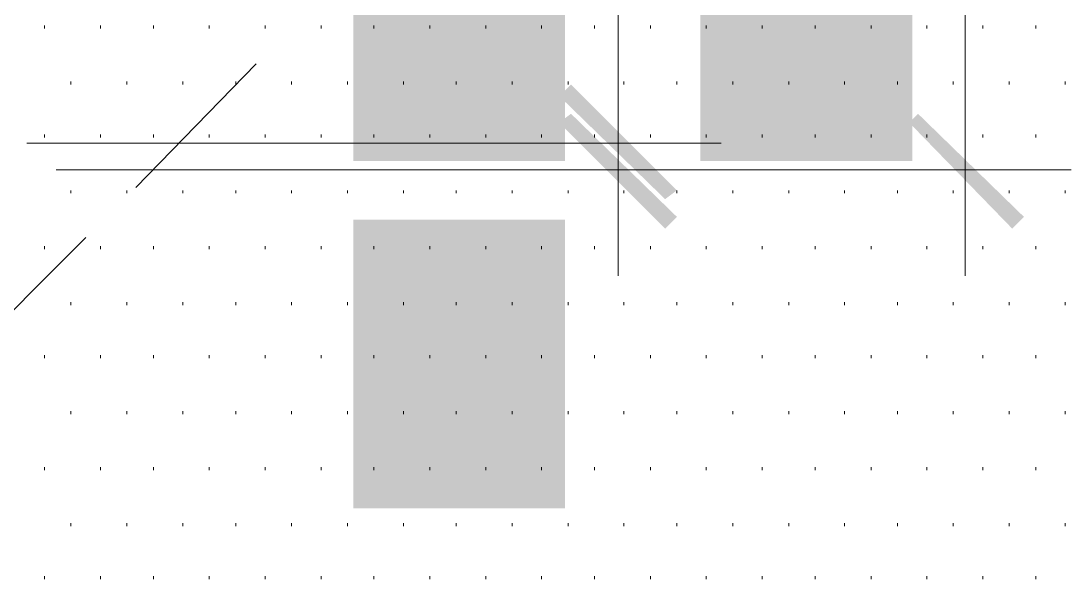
# Model space of a CAD drawing. Header units: millimetres. Extents: x -383313 to -161684, y -117025 to 99224.
# Drawn here: x -325019 to -323508, y -24484 to -23681 of the extents above; entities that cross this region are included whole.
import ezdxf

# ---------------------------------------------------------------- set-up
doc = ezdxf.new("R2010")
doc.units = ezdxf.units.MM
doc.header["$MEASUREMENT"] = 0
doc.layers.add('PDF_Geometry', color=7, linetype='Continuous')
doc.layers.add('PDF_Solid Fills', color=7, linetype='Continuous')

# ---------------------------------------------------------------- blocks, each defined once
blk = doc.blocks.new('A$Cf5759c35')
at = {"layer": 'PDF_Solid Fills'}
for points in [[(34052.8, -5448.3), (34057, -5511.8), (34057, -5503.3), (34061.2, -5494.9), (34061.2, -5486.4), (34065.5, -5482.2), (34069.7, -5477.9), (34073.9, -5473.7), (34078.2, -5469.5), (34082.4, -5465.2), (34086.6, -5461), (34095.1, -5461), (34099.3, -5456.8), (34107.8, -5456.8), (34116.3, -5456.8), (34116.3, -5456.8), (34120.5, -5456.8), (34129, -5456.8), (34137.4, -5461), (34141.7, -5461), (34150.1, -5465.2), (34154.4, -5469.5), (34158.6, -5473.7), (34158.6, -5473.7), (34167.1, -5477.9), (34167.1, -5486.4), (34171.3, -5490.6), (34175.5, -5494.9), (34175.5, -5503.3), (34175.5, -5511.8), (34175.5, -5448.3), (34171.3, -5444.1), (34171.3, -5444.1), (34162.8, -5439.8), (34158.6, -5435.6), (34154.4, -5431.4), (34145.9, -5431.4), (34141.7, -5427.1), (34133.2, -5427.1), (34124.7, -5427.1), (34120.5, -5422.9), (34112, -5422.9), (34107.8, -5422.9), (34103.6, -5427.1), (34095.1, -5427.1), (34086.6, -5427.1), (34082.4, -5431.4), (34073.9, -5431.4), (34069.7, -5435.6), (34065.5, -5439.8), (34057, -5444.1)], [(33951.2, -5435.6), (33951.2, -5562.6), (34078.2, -5583.8), (34082.4, -5554.1), (34078.2, -5554.1), (34073.9, -5549.9), (34069.7, -5541.4), (34065.5, -5537.2), (34065.5, -5537.2), (34061.2, -5533), (34061.2, -5524.5), (34057, -5516), (34057, -5511.8), (34052.8, -5448.3), (34052.8, -5448.3), (34048.5, -5452.5), (34048.5, -5549.9), (33980.8, -5537.2), (33980.8, -5435.6)], [(34446.5, -5503.3), (34446.5, -5528.7), (34450.7, -5533), (34454.9, -5541.4), (34454.9, -5545.7), (34459.2, -5549.9), (34463.4, -5554.1), (34467.6, -5558.4), (34471.9, -5503.3), (34471.9, -5503.3), (34471.9, -5494.9), (34471.9, -5490.6), (34476.1, -5482.2), (34480.3, -5477.9), (34484.6, -5473.7), (34484.6, -5473.7), (34488.8, -5469.5), (34493, -5465.2), (34501.5, -5465.2), (34510, -5461), (34505.7, -5431.4), (34501.5, -5431.4), (34497.3, -5431.4), (34488.8, -5435.6), (34484.6, -5439.8), (34476.1, -5439.8), (34471.9, -5444.1), (34467.6, -5448.3), (34463.4, -5452.5), (34459.2, -5456.8), (34454.9, -5461), (34450.7, -5469.5), (34450.7, -5473.7), (34446.5, -5482.2), (34446.5, -5486.4), (34446.5, -5494.9)], [(34556.5, -5448.3), (34560.8, -5507.6), (34560.8, -5494.9), (34565, -5486.4), (34569.2, -5482.2), (34569.2, -5477.9), (34577.7, -5473.7), (34577.7, -5469.5), (34581.9, -5465.2), (34590.4, -5465.2), (34594.6, -5461), (34603.1, -5461), (34607.3, -5456.8), (34615.8, -5456.8), (34624.3, -5456.8), (34628.5, -5461), (34637, -5461), (34641.2, -5461), (34649.7, -5465.2), (34653.9, -5469.5), (34658.1, -5473.7), (34662.4, -5473.7), (34666.6, -5482.2), (34670.8, -5486.4), (34675.1, -5490.6), (34675.1, -5499.1), (34675.1, -5507.6), (34675.1, -5448.3), (34670.8, -5444.1), (34666.6, -5439.8), (34658.1, -5435.6), (34653.9, -5435.6), (34649.7, -5431.4), (34641.2, -5431.4), (34637, -5427.1), (34628.5, -5427.1), (34624.3, -5427.1), (34615.8, -5427.1), (34611.6, -5427.1), (34603.1, -5427.1), (34598.9, -5427.1), (34590.4, -5431.4), (34586.2, -5431.4), (34577.7, -5435.6), (34573.5, -5435.6), (34565, -5439.8), (34560.8, -5444.1)], [(34031.6, -5503.3), (34031.6, -5503.3), (34031.6, -5516), (34035.8, -5524.5), (34035.8, -5533), (34040.1, -5537.2), (34044.3, -5541.4), (34048.5, -5549.9), (34048.5, -5452.5), (34044.3, -5456.8), (34040.1, -5465.2), (34035.8, -5469.5), (34035.8, -5473.7), (34031.6, -5482.2), (34031.6, -5486.4), (34031.6, -5494.9)], [(34129, -5558.4), (34133.2, -5592.2), (34133.2, -5588), (34150.1, -5588), (34154.4, -5583.8), (34162.8, -5583.8), (34167.1, -5579.5), (34171.3, -5575.3), (34175.5, -5571.1), (34179.8, -5566.8), (34184, -5562.6), (34188.2, -5558.4), (34192.5, -5549.9), (34196.7, -5545.7), (34196.7, -5537.2), (34196.7, -5533), (34200.9, -5524.5), (34200.9, -5516), (34200.9, -5511.8), (34200.9, -5507.6), (34200.9, -5503.3), (34200.9, -5494.9), (34196.7, -5486.4), (34196.7, -5482.2), (34192.5, -5473.7), (34192.5, -5469.5), (34188.2, -5465.2), (34184, -5456.8), (34179.8, -5452.5), (34175.5, -5448.3), (34175.5, -5511.8), (34175.5, -5511.8), (34175.5, -5516), (34175.5, -5524.5), (34171.3, -5528.7), (34167.1, -5537.2), (34162.8, -5541.4), (34158.6, -5545.7), (34154.4, -5549.9), (34150.1, -5549.9), (34141.7, -5554.1), (34137.4, -5558.4)], [(34467.6, -5558.4), (34471.9, -5566.8), (34480.3, -5566.8), (34484.6, -5571.1), (34488.8, -5575.3), (34493, -5575.3), (34497.3, -5579.5), (34505.7, -5579.5), (34510, -5583.8), (34518.4, -5583.8), (34522.7, -5588), (34531.1, -5588), (34539.6, -5588), (34543.8, -5592.2), (34552.3, -5592.2), (34560.8, -5592.2), (34569.2, -5592.2), (34577.7, -5592.2), (34581.9, -5592.2), (34590.4, -5592.2), (34598.9, -5592.2), (34607.3, -5592.2), (34615.8, -5588), (34624.3, -5588), (34628.5, -5588), (34637, -5583.8), (34641.2, -5583.8), (34649.7, -5579.5), (34653.9, -5579.5), (34658.1, -5575.3), (34662.4, -5575.3), (34666.6, -5571.1), (34670.8, -5566.8), (34675.1, -5566.8), (34679.3, -5558.4), (34683.5, -5554.1), (34687.8, -5549.9), (34692, -5545.7), (34692, -5537.2), (34696.2, -5533), (34696.2, -5524.5), (34700.5, -5520.3), (34700.5, -5511.8), (34700.5, -5503.3), (34700.5, -5503.3), (34700.5, -5499.1), (34700.5, -5490.6), (34696.2, -5482.2), (34696.2, -5477.9), (34692, -5469.5), (34687.8, -5465.2), (34687.8, -5465.2), (34683.5, -5456.8), (34679.3, -5452.5), (34675.1, -5448.3), (34675.1, -5507.6), (34675.1, -5511.8), (34675.1, -5520.3), (34670.8, -5524.5), (34666.6, -5533), (34666.6, -5533), (34662.4, -5537.2), (34658.1, -5541.4), (34653.9, -5545.7), (34645.4, -5549.9), (34641.2, -5549.9), (34637, -5554.1), (34628.5, -5554.1), (34624.3, -5554.1), (34615.8, -5558.4), (34611.6, -5558.4), (34607.3, -5554.1), (34598.9, -5554.1), (34590.4, -5554.1), (34586.2, -5549.9), (34581.9, -5545.7), (34577.7, -5541.4), (34573.5, -5537.2), (34569.2, -5533), (34569.2, -5562.6), (34565, -5562.6), (34556.5, -5562.6), (34548.1, -5558.4), (34539.6, -5558.4), (34531.1, -5558.4), (34526.9, -5558.4), (34518.4, -5554.1), (34514.2, -5554.1), (34510, -5554.1), (34505.7, -5549.9), (34497.3, -5545.7), (34493, -5541.4), (34488.8, -5537.2), (34484.6, -5533), (34480.3, -5528.7), (34476.1, -5524.5), (34471.9, -5516), (34471.9, -5511.8), (34471.9, -5503.3)], [(34535.4, -5499.1), (34535.4, -5499.1), (34535.4, -5520.3), (34539.6, -5528.7), (34543.8, -5533), (34543.8, -5537.2), (34548.1, -5541.4), (34552.3, -5545.7), (34556.5, -5554.1), (34560.8, -5558.4), (34569.2, -5562.6), (34569.2, -5533), (34565, -5524.5), (34565, -5520.3), (34560.8, -5511.8), (34560.8, -5507.6), (34556.5, -5448.3), (34552.3, -5452.5), (34548.1, -5456.8), (34543.8, -5461), (34539.6, -5469.5), (34539.6, -5473.7), (34535.4, -5482.2), (34535.4, -5486.4), (34535.4, -5494.9)], [(33946.9, -5808.1), (33946.9, -5808.1), (33946.9, -5833.5), (33951.2, -5837.8), (33951.2, -5842), (33955.4, -5850.5), (33959.6, -5854.7), (33959.6, -5854.7), (33963.9, -5858.9), (33972.3, -5863.2), (33972.3, -5808.1), (33972.3, -5808.1), (33972.3, -5799.7), (33972.3, -5795.4), (33976.6, -5787), (33980.8, -5782.7), (33985, -5778.5), (33993.5, -5774.3), (33993.5, -5774.3), (33997.7, -5770), (34002, -5770), (34006.2, -5765.8), (34010.4, -5765.8), (34014.7, -5765.8), (34023.1, -5761.6), (34031.6, -5761.6), (34035.8, -5761.6), (34044.3, -5761.6), (34052.8, -5761.6), (34065.5, -5761.6), (34073.9, -5761.6), (34073.9, -5761.6), (34086.6, -5761.6), (34095.1, -5761.6), (34103.6, -5761.6), (34112, -5761.6), (34116.3, -5761.6), (34124.7, -5761.6), (34133.2, -5765.8), (34137.4, -5765.8), (34141.7, -5765.8), (34145.9, -5770), (34150.1, -5770), (34154.4, -5774.3), (34158.6, -5774.3), (34162.8, -5778.5), (34167.1, -5787), (34171.3, -5791.2), (34175.5, -5795.4), (34175.5, -5803.9), (34175.5, -5808.1), (34179.8, -5863.2), (34184, -5858.9), (34188.2, -5854.7), (34192.5, -5850.5), (34192.5, -5842), (34196.7, -5837.8), (34196.7, -5829.3), (34200.9, -5825.1), (34200.9, -5816.6), (34200.9, -5808.1), (34200.9, -5808.1), (34200.9, -5799.7), (34200.9, -5795.4), (34196.7, -5787), (34196.7, -5782.7), (34192.5, -5774.3), (34188.2, -5770), (34188.2, -5765.8), (34184, -5761.6), (34179.8, -5757.3), (34175.5, -5753.1), (34171.3, -5748.9), (34162.8, -5744.6), (34158.6, -5744.6), (34150.1, -5740.4), (34145.9, -5736.2), (34141.7, -5736.2), (34137.4, -5736.2), (34133.2, -5731.9), (34124.7, -5731.9), (34120.5, -5731.9), (34112, -5731.9), (34103.6, -5727.7), (34099.3, -5727.7), (34090.9, -5727.7), (34082.4, -5727.7), (34073.9, -5727.7), (34069.7, -5727.7), (34061.2, -5727.7), (34052.8, -5727.7), (34044.3, -5727.7), (34040.1, -5727.7), (34031.6, -5731.9), (34027.4, -5731.9), (34018.9, -5731.9), (34014.7, -5731.9), (34006.2, -5736.2), (34002, -5736.2), (33993.5, -5740.4), (33989.3, -5744.6), (33980.8, -5744.6), (33976.6, -5748.9), (33976.6, -5748.9), (33972.3, -5753.1), (33968.1, -5757.3), (33959.6, -5761.6), (33955.4, -5770), (33955.4, -5774.3), (33951.2, -5774.3), (33951.2, -5782.7), (33946.9, -5787), (33946.9, -5795.4), (33946.9, -5803.9)], [(33972.3, -5863.2), (33976.6, -5867.4), (33980.8, -5871.6), (33989.3, -5875.9), (33993.5, -5880.1), (34002, -5880.1), (34002, -5884.3), (34010.4, -5884.3), (34014.7, -5884.3), (34023.1, -5888.6), (34027.4, -5888.6), (34035.8, -5888.6), (34040.1, -5888.6), (34048.5, -5888.6), (34057, -5888.6), (34065.5, -5892.8), (34073.9, -5892.8), (34078.2, -5892.8), (34086.6, -5892.8), (34095.1, -5888.6), (34103.6, -5888.6), (34112, -5888.6), (34120.5, -5888.6), (34124.7, -5888.6), (34133.2, -5884.3), (34137.4, -5884.3), (34145.9, -5880.1), (34150.1, -5880.1), (34154.4, -5875.9), (34162.8, -5875.9), (34167.1, -5871.6), (34171.3, -5867.4), (34175.5, -5867.4), (34179.8, -5863.2), (34175.5, -5808.1), (34175.5, -5812.4), (34175.5, -5816.6), (34171.3, -5825.1), (34171.3, -5829.3), (34167.1, -5833.5), (34162.8, -5842), (34154.4, -5846.2), (34154.4, -5846.2), (34150.1, -5846.2), (34145.9, -5850.5), (34141.7, -5850.5), (34137.4, -5854.7), (34129, -5854.7), (34124.7, -5854.7), (34116.3, -5858.9), (34107.8, -5858.9), (34099.3, -5858.9), (34090.9, -5858.9), (34082.4, -5858.9), (34073.9, -5858.9), (34065.5, -5858.9), (34057, -5858.9), (34048.5, -5858.9), (34040.1, -5858.9), (34031.6, -5858.9), (34027.4, -5854.7), (34018.9, -5854.7), (34014.7, -5854.7), (34006.2, -5850.5), (34002, -5850.5), (33997.7, -5846.2), (33993.5, -5846.2), (33989.3, -5842), (33985, -5837.8), (33980.8, -5833.5), (33976.6, -5829.3), (33972.3, -5825.1), (33972.3, -5816.6), (33972.3, -5808.1)], [(33946.9, -5956.3), (33946.9, -5981.7), (34107.8, -6096), (34137.4, -6096), (34137.4, -5985.9), (34196.7, -5985.9), (34196.7, -5956.3), (34137.4, -5956.3), (34137.4, -5922.4), (34107.8, -5922.4), (34107.8, -5956.3), (34107.8, -6066.4), (33997.7, -5985.9)], [(33946.9, -5956.3), (33997.7, -5985.9), (34107.8, -5985.9), (34107.8, -6066.4), (34107.8, -5956.3)]]:
    blk.add_hatch(color=8, dxfattribs=at).paths.add_polyline_path(points)
at = {"layer": 'PDF_Geometry', "color": 8, "lineweight": 13}
for points in [[(34802.1, -5782.7), (34802.1, -4999.6), (34802.1, -4851.4)], [(34302.5, -5740.4), (34302.5, -5041.9), (34302.5, -4889.5)], [(34302.5, -5782.7), (34302.5, -5630.3), (34302.5, -5592.2), (34302.5, -5439.8)], [(33608.3, -5655.7), (33781.8, -5477.9)], [(34954.5, -5630.3), (33494, -5630.3), (34450.7, -5630.3)], [(33358.5, -5905.5), (33536.3, -5727.7)]]:
    blk.add_lwpolyline(points, dxfattribs=at)
at = {"layer": 'PDF_Geometry', "color": 8, "lineweight": 9}
for points in [[(33477, -5427.1), (33477, -5422.9)], [(33557.5, -5427.1), (33557.5, -5422.9)], [(33633.7, -5427.1), (33633.7, -5422.9)], [(33714.1, -5427.1), (33714.1, -5422.9)], [(33794.5, -5427.1), (33794.5, -5422.9)], [(33875, -5427.1), (33875, -5422.9)], [(33951.2, -5427.1), (33951.2, -5422.9)], [(34031.6, -5427.1), (34031.6, -5422.9)], [(34112, -5427.1), (34112, -5422.9)], [(34192.5, -5427.1), (34192.5, -5422.9)], [(34268.7, -5427.1), (34268.7, -5422.9)], [(34349.1, -5427.1), (34349.1, -5422.9)], [(34429.5, -5427.1), (34429.5, -5422.9)], [(34510, -5427.1), (34510, -5422.9)], [(34586.2, -5427.1), (34586.2, -5422.9)], [(34666.6, -5427.1), (34666.6, -5422.9)], [(34747, -5427.1), (34747, -5422.9)], [(34827.5, -5427.1), (34827.5, -5422.9)], [(34903.7, -5427.1), (34903.7, -5422.9)], [(33515.1, -5507.6), (33515.1, -5503.3)], [(33595.6, -5507.6), (33595.6, -5503.3)], [(33676, -5507.6), (33676, -5503.3)], [(33752.2, -5507.6), (33752.2, -5503.3)], [(33832.6, -5507.6), (33832.6, -5503.3)], [(33913.1, -5507.6), (33913.1, -5503.3)], [(33993.5, -5507.6), (33993.5, -5503.3)], [(34069.7, -5507.6), (34069.7, -5503.3)], [(34150.1, -5507.6), (34150.1, -5503.3)], [(34230.6, -5507.6), (34230.6, -5503.3)], [(34311, -5507.6), (34311, -5503.3)], [(34387.2, -5507.6), (34387.2, -5503.3)], [(34467.6, -5507.6), (34467.6, -5503.3)], [(34548.1, -5507.6), (34548.1, -5503.3)], [(34628.5, -5507.6), (34628.5, -5503.3)], [(34704.7, -5507.6), (34704.7, -5503.3)], [(34785.1, -5507.6), (34785.1, -5503.3)], [(34865.6, -5507.6), (34865.6, -5503.3)], [(34946, -5507.6), (34946, -5503.3)], [(33477, -5583.8), (33477, -5579.5)], [(33557.5, -5583.8), (33557.5, -5579.5)], [(33633.7, -5583.8), (33633.7, -5579.5)], [(33714.1, -5583.8), (33714.1, -5579.5)], [(33794.5, -5583.8), (33794.5, -5579.5)], [(33875, -5583.8), (33875, -5579.5)], [(33951.2, -5583.8), (33951.2, -5579.5)], [(34031.6, -5583.8), (34031.6, -5579.5)], [(34112, -5583.8), (34112, -5579.5)], [(34192.5, -5583.8), (34192.5, -5579.5)], [(34268.7, -5583.8), (34268.7, -5579.5)], [(34349.1, -5583.8), (34349.1, -5579.5)], [(34429.5, -5583.8), (34429.5, -5579.5)], [(34510, -5583.8), (34510, -5579.5)], [(34586.2, -5583.8), (34586.2, -5579.5)], [(34666.6, -5583.8), (34666.6, -5579.5)], [(34747, -5583.8), (34747, -5579.5)], [(34827.5, -5583.8), (34827.5, -5579.5)], [(34903.7, -5583.8), (34903.7, -5579.5)], [(33515.1, -5664.2), (33515.1, -5660)], [(33595.6, -5664.2), (33595.6, -5660)], [(33676, -5664.2), (33676, -5660)], [(33752.2, -5664.2), (33752.2, -5660)], [(33832.6, -5664.2), (33832.6, -5660)], [(33913.1, -5664.2), (33913.1, -5660)], [(33993.5, -5664.2), (33993.5, -5660)], [(34069.7, -5664.2), (34069.7, -5660)], [(34150.1, -5664.2), (34150.1, -5660)], [(34230.6, -5664.2), (34230.6, -5660)], [(34311, -5664.2), (34311, -5660)], [(34387.2, -5664.2), (34387.2, -5660)], [(34467.6, -5664.2), (34467.6, -5660)], [(34548.1, -5664.2), (34548.1, -5660)], [(34628.5, -5664.2), (34628.5, -5660)], [(34704.7, -5664.2), (34704.7, -5660)], [(34785.1, -5664.2), (34785.1, -5660)], [(34865.6, -5664.2), (34865.6, -5660)], [(34946, -5664.2), (34946, -5660)], [(33477, -5744.6), (33477, -5740.4)], [(33557.5, -5744.6), (33557.5, -5740.4)], [(33633.7, -5744.6), (33633.7, -5740.4)], [(33714.1, -5744.6), (33714.1, -5740.4)], [(33794.5, -5744.6), (33794.5, -5740.4)], [(33875, -5744.6), (33875, -5740.4)], [(33951.2, -5744.6), (33951.2, -5740.4)], [(34031.6, -5744.6), (34031.6, -5740.4)], [(34112, -5744.6), (34112, -5740.4)], [(34192.5, -5744.6), (34192.5, -5740.4)], [(34268.7, -5744.6), (34268.7, -5740.4)], [(34349.1, -5744.6), (34349.1, -5740.4)], [(34429.5, -5744.6), (34429.5, -5740.4)], [(34510, -5744.6), (34510, -5740.4)], [(34586.2, -5744.6), (34586.2, -5740.4)], [(34666.6, -5744.6), (34666.6, -5740.4)], [(34747, -5744.6), (34747, -5740.4)], [(34827.5, -5744.6), (34827.5, -5740.4)], [(34903.7, -5744.6), (34903.7, -5740.4)], [(33515.1, -5825.1), (33515.1, -5820.8)], [(33595.6, -5825.1), (33595.6, -5820.8)], [(33676, -5825.1), (33676, -5820.8)], [(33752.2, -5825.1), (33752.2, -5820.8)], [(33832.6, -5825.1), (33832.6, -5820.8)], [(33913.1, -5825.1), (33913.1, -5820.8)], [(33993.5, -5825.1), (33993.5, -5820.8)], [(34069.7, -5825.1), (34069.7, -5820.8)], [(34150.1, -5825.1), (34150.1, -5820.8)], [(34230.6, -5825.1), (34230.6, -5820.8)], [(34311, -5825.1), (34311, -5820.8)], [(34387.2, -5825.1), (34387.2, -5820.8)], [(34467.6, -5825.1), (34467.6, -5820.8)], [(34548.1, -5825.1), (34548.1, -5820.8)], [(34628.5, -5825.1), (34628.5, -5820.8)], [(34704.7, -5825.1), (34704.7, -5820.8)], [(34785.1, -5825.1), (34785.1, -5820.8)], [(34865.6, -5825.1), (34865.6, -5820.8)], [(34946, -5825.1), (34946, -5820.8)], [(33477, -5901.3), (33477, -5897)], [(33557.5, -5901.3), (33557.5, -5897)], [(33633.7, -5901.3), (33633.7, -5897)], [(33714.1, -5901.3), (33714.1, -5897)], [(33794.5, -5901.3), (33794.5, -5897)], [(33875, -5901.3), (33875, -5897)], [(33951.2, -5901.3), (33951.2, -5897)], [(34031.6, -5901.3), (34031.6, -5897)], [(34112, -5901.3), (34112, -5897)], [(34192.5, -5901.3), (34192.5, -5897)], [(34268.7, -5901.3), (34268.7, -5897)], [(34349.1, -5901.3), (34349.1, -5897)], [(34429.5, -5901.3), (34429.5, -5897)], [(34510, -5901.3), (34510, -5897)], [(34586.2, -5901.3), (34586.2, -5897)], [(34666.6, -5901.3), (34666.6, -5897)], [(34747, -5901.3), (34747, -5897)], [(34827.5, -5901.3), (34827.5, -5897)], [(34903.7, -5901.3), (34903.7, -5897)], [(33515.1, -5981.7), (33515.1, -5977.5)], [(33595.6, -5981.7), (33595.6, -5977.5)], [(33676, -5981.7), (33676, -5977.5)], [(33752.2, -5981.7), (33752.2, -5977.5)], [(33832.6, -5981.7), (33832.6, -5977.5)], [(33913.1, -5981.7), (33913.1, -5977.5)], [(33993.5, -5981.7), (33993.5, -5977.5)], [(34069.7, -5981.7), (34069.7, -5977.5)], [(34150.1, -5981.7), (34150.1, -5977.5)], [(34230.6, -5981.7), (34230.6, -5977.5)], [(34311, -5981.7), (34311, -5977.5)], [(34387.2, -5981.7), (34387.2, -5977.5)], [(34467.6, -5981.7), (34467.6, -5977.5)], [(34548.1, -5981.7), (34548.1, -5977.5)], [(34628.5, -5981.7), (34628.5, -5977.5)], [(34704.7, -5981.7), (34704.7, -5977.5)], [(34785.1, -5981.7), (34785.1, -5977.5)], [(34865.6, -5981.7), (34865.6, -5977.5)], [(34946, -5981.7), (34946, -5977.5)], [(33477, -6062.1), (33477, -6057.9)], [(33557.5, -6062.1), (33557.5, -6057.9)], [(33633.7, -6062.1), (33633.7, -6057.9)], [(33714.1, -6062.1), (33714.1, -6057.9)], [(33794.5, -6062.1), (33794.5, -6057.9)], [(33875, -6062.1), (33875, -6057.9)], [(33951.2, -6062.1), (33951.2, -6057.9)], [(34031.6, -6062.1), (34031.6, -6057.9)], [(34112, -6062.1), (34112, -6057.9)], [(34192.5, -6062.1), (34192.5, -6057.9)], [(34268.7, -6062.1), (34268.7, -6057.9)], [(34349.1, -6062.1), (34349.1, -6057.9)], [(34429.5, -6062.1), (34429.5, -6057.9)], [(34510, -6062.1), (34510, -6057.9)], [(34586.2, -6062.1), (34586.2, -6057.9)], [(34666.6, -6062.1), (34666.6, -6057.9)], [(34747, -6062.1), (34747, -6057.9)], [(34827.5, -6062.1), (34827.5, -6057.9)], [(34903.7, -6062.1), (34903.7, -6057.9)], [(33515.1, -6142.6), (33515.1, -6138.3)], [(33595.6, -6142.6), (33595.6, -6138.3)], [(33676, -6142.6), (33676, -6138.3)], [(33752.2, -6142.6), (33752.2, -6138.3)], [(33832.6, -6142.6), (33832.6, -6138.3)], [(33913.1, -6142.6), (33913.1, -6138.3)], [(33993.5, -6142.6), (33993.5, -6138.3)], [(34069.7, -6142.6), (34069.7, -6138.3)], [(34150.1, -6142.6), (34150.1, -6138.3)], [(34230.6, -6142.6), (34230.6, -6138.3)], [(34311, -6142.6), (34311, -6138.3)], [(34387.2, -6142.6), (34387.2, -6138.3)], [(34467.6, -6142.6), (34467.6, -6138.3)], [(34548.1, -6142.6), (34548.1, -6138.3)], [(34628.5, -6142.6), (34628.5, -6138.3)], [(34704.7, -6142.6), (34704.7, -6138.3)], [(34785.1, -6142.6), (34785.1, -6138.3)], [(34865.6, -6142.6), (34865.6, -6138.3)], [(34946, -6142.6), (34946, -6138.3)], [(33477, -6218.8), (33477, -6214.5)], [(33557.5, -6218.8), (33557.5, -6214.5)], [(33633.7, -6218.8), (33633.7, -6214.5)], [(33714.1, -6218.8), (33714.1, -6214.5)], [(33794.5, -6218.8), (33794.5, -6214.5)], [(33875, -6218.8), (33875, -6214.5)], [(33951.2, -6218.8), (33951.2, -6214.5)], [(34031.6, -6218.8), (34031.6, -6214.5)], [(34112, -6218.8), (34112, -6214.5)], [(34192.5, -6218.8), (34192.5, -6214.5)], [(34268.7, -6218.8), (34268.7, -6214.5)], [(34349.1, -6218.8), (34349.1, -6214.5)], [(34429.5, -6218.8), (34429.5, -6214.5)], [(34510, -6218.8), (34510, -6214.5)], [(34586.2, -6218.8), (34586.2, -6214.5)], [(34666.6, -6218.8), (34666.6, -6214.5)], [(34747, -6218.8), (34747, -6214.5)], [(34827.5, -6218.8), (34827.5, -6214.5)], [(34903.7, -6218.8), (34903.7, -6214.5)]]:
    blk.add_lwpolyline(points, dxfattribs=at)
at = {"layer": 'PDF_Geometry', "color": 8, "lineweight": 13}
blk.add_lwpolyline([(34450.7, -5592.2), (33451.6, -5592.2)], close=True, dxfattribs=at)
at = {"layer": 'PDF_Solid Fills', "color": 8, "lineweight": 13}
for points in [[(33921.5, -5617.6), (34226.3, -5617.6), (33921.5, -5016.5)], [(34226.3, -5617.6), (33921.5, -5016.5), (34226.3, -5016.5)], [(34421.1, -5617.6), (34725.9, -5617.6), (34421.1, -5016.5)], [(34725.9, -5617.6), (34421.1, -5016.5), (34725.9, -5016.5)], [(34387.2, -5660), (34217.9, -5524.5), (34234.8, -5507.6)], [(34234.8, -5507.6), (34217.9, -5524.5), (34387.2, -5660)], [(34370.3, -5672.7), (34387.2, -5660), (34217.9, -5524.5)], [(34217.9, -5524.5), (34387.2, -5660), (34370.3, -5672.7)], [(34387.2, -5698.1), (34217.9, -5562.6), (34234.8, -5549.9)], [(34886.7, -5698.1), (34721.6, -5562.6), (34734.3, -5549.9)], [(34370.3, -5715), (34387.2, -5698.1), (34217.9, -5562.6)], [(34869.8, -5715), (34886.7, -5698.1), (34721.6, -5562.6)], [(33921.5, -6117.2), (34226.3, -6117.2), (33921.5, -5702.3)], [(34226.3, -6117.2), (33921.5, -5702.3), (34226.3, -5702.3)]]:
    blk.add_solid(points, dxfattribs=at)

msp = doc.modelspace()

# ---------------------------------------------------------------- block references
at = {"ltscale": 100}
msp.add_blockref('A$Cf5759c35', (-358461.97282, -18264.93104), dxfattribs=at)

doc.saveas('drawing.dxf')
